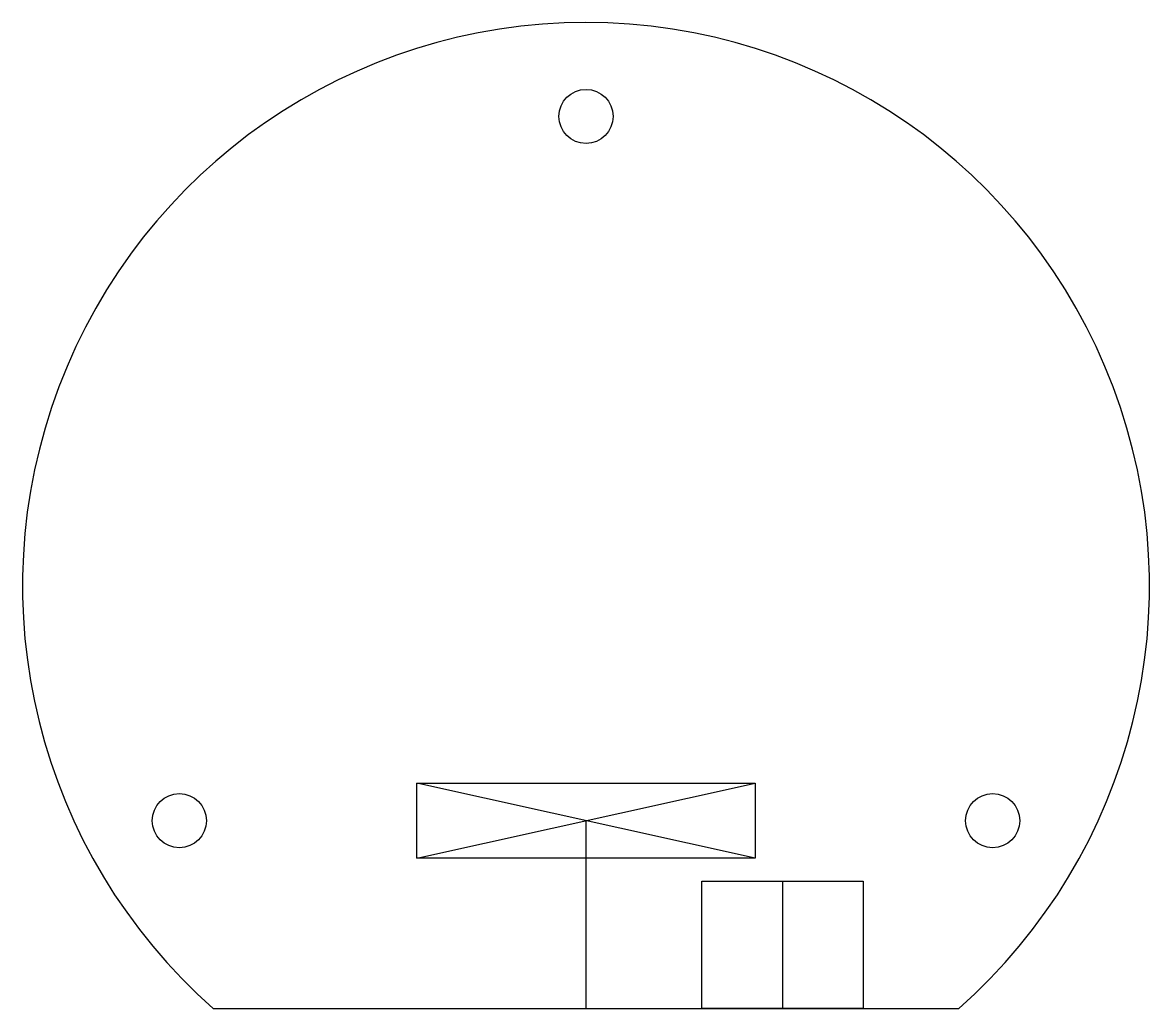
# Model space of a CAD drawing. Header units: inches. Extents: x -1.5 to 1.5, y -1.13 to 1.5.
import ezdxf

# ---------------------------------------------------------------- set-up
doc = ezdxf.new("R2010")
doc.units = ezdxf.units.IN
doc.layers.get('0').update_dxf_attribs({"linetype": 'CONTINUOUS'})

msp = doc.modelspace()

# ---------------------------------------------------------------- linework, layer by layer
for p, q in [((0.45, -0.725), (-0.45, -0.525)), ((-0.45, -0.725), (0.45, -0.525)), ((0, -1.125), (0, -0.625)), ((0.5232, -0.7864), (0.5232, -1.125)), ((-0.9922, -1.125), (0.9922, -1.125))]:
    msp.add_line(p, q)
msp.add_lwpolyline([(0.9922, -1.125, 2.645751), (-0.9922, -1.125)], format="xyb", close=True)
for points in [[(0.45, -0.725), (-0.45, -0.725), (-0.45, -0.525), (0.45, -0.525)], [(0.3087, -0.7864), (0.7378, -0.7864), (0.7378, -1.125), (0.3087, -1.125)]]:
    msp.add_lwpolyline(points, close=True)
for centre in [(0, 1.25), (-1.0825, -0.625), (1.0825, -0.625)]:
    msp.add_circle(centre, 0.072)

doc.saveas('drawing.dxf')
